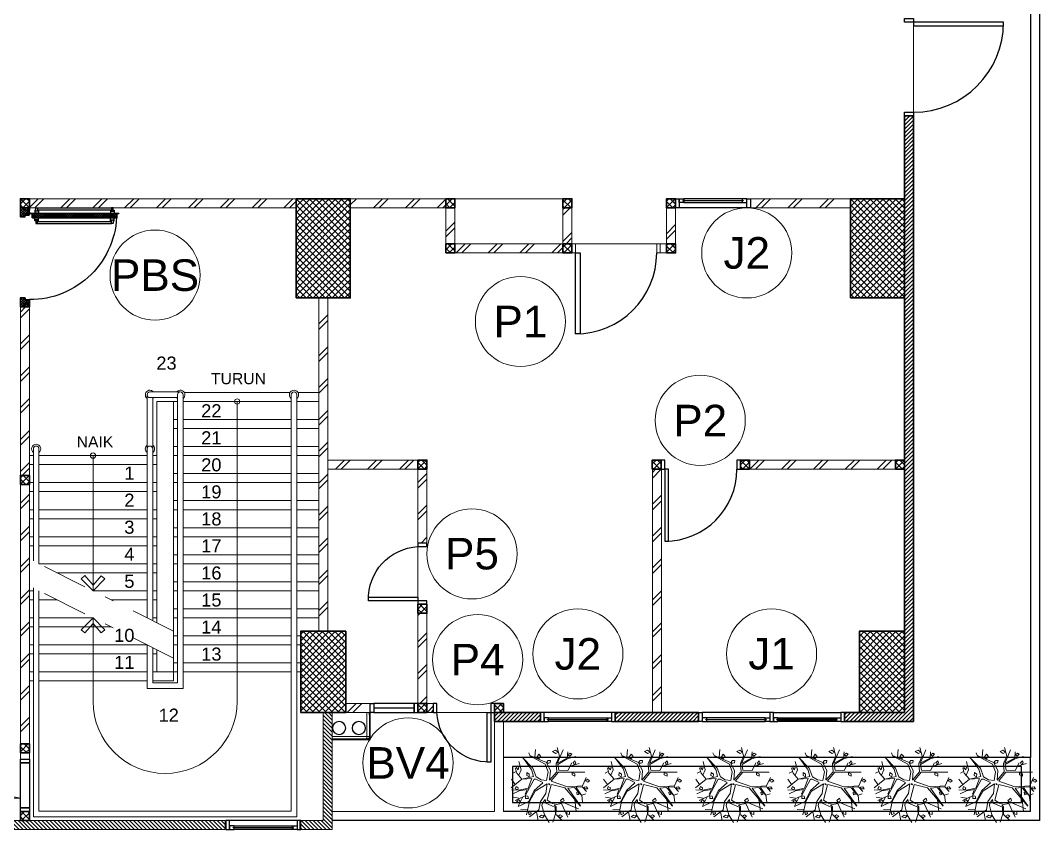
# Model space of a CAD drawing. Header units: millimetres. Extents: x -108 to 351, y -17 to 192.
# Drawn here: x 186.01 to 197.32, y -1.1 to 7.88 of the extents above; entities that cross this region are included whole.
import ezdxf
from ezdxf.enums import TextEntityAlignment as Align

# ---------------------------------------------------------------- set-up
doc = ezdxf.new("R2010")
doc.units = ezdxf.units.MM
doc.linetypes.add('DASHDOT', pattern=[1, 0.5, -0.25, 0, -0.25])
for name, color, linetype, lineweight in [('ars', 11, 'Continuous', 0), ('ars @ 1', 11, 'Continuous', 0), ('ARSIR', 31, 'Continuous', 5), ('KACA', 151, 'Continuous', 5), ('KOL', 1, 'Continuous', 30), ('KOLOM', 4, 'Continuous', 9), ('lan', 7, 'Continuous', 15), ('NOT', 7, 'Continuous', 20), ('POHON', 62, 'Continuous', 5), ('Stair', 7, 'Continuous', 15), ('tem', 5, 'Continuous', 20)]:
    doc.layers.add(name, color=color, linetype=linetype, lineweight=lineweight)
doc.layers.add('as', color=1, linetype='Continuous', plot=False)
for name, color, linetype in [('HID', 1, 'Continuous'), ('Kusen', 30, 'Continuous'), ('STL', 6, 'Continuous')]:
    doc.layers.add(name, color=color, linetype=linetype)
doc.styles.add('ATTR', font='romans.shx', dxfattribs={"width": 0.8, "height": 0.56})
doc.styles.add('RM25', font='arial.ttf')
doc.styles.add('S', font='simplex', dxfattribs={"width": 0.75})
doc.styles.get("Standard").update_dxf_attribs({"font": 'arial.ttf'})
pattern_1 = [(45, (0, 0), (-0.1767767, 0.1767767), []), (45, (0.0625, 0), (-0.1767767, 0.1767767), [])]
pattern_2 = [(225, (1.1, 1e-06), (-0.014142, 0.014142), []), (135, (1.1, 1e-06), (0.014142, 0.014142), [])]
pattern_3 = [(315, (-2e-13, 1e-06), (0.014142, 0.014142), []), (45, (-2e-13, 1e-06), (-0.014142, 0.014142), [])]
pattern_4 = [(45, (523.14594, -326.249947), (-0.0220970869, 0.0220970869), [])]
pattern_5 = [(225, (37.4672, 56.20464), (0.1767767, -0.1767767), []), (225, (37.4047, 56.20464), (0.1767767, -0.1767767), [])]
pattern_6 = [(225, (37.4672, 56.209), (0.1767767, -0.1767767), []), (225, (37.4047, 56.209), (0.1767767, -0.1767767), [])]

# ---------------------------------------------------------------- blocks, each defined once
blk = doc.blocks.new('bola-3')
at = {"layer": 'POHON'}
for p, q in [((-1.198, 1.908), (-0.648, 1.503)), ((-0.799, 1.609), (-0.703, 2.138)), ((-0.045, 2.245), (-0.318, 1.803)), ((0.177, 2.226), (0.328, 1.732)), ((0.387, 1.789), (0.731, 2.125)), ((0.686, 1.115), (1.057, 1.926)), ((-1.253, 1.009), (-1.872, 1.291)), ((-1.872, 1.274), (-1.625, 0.762)), ((-1.308, 1.468), (-1.721, 1.485)), ((-1.212, 1.009), (-1.377, 1.803)), ((-0.648, 1.503), (-0.566, 1.009)), ((-0.318, 1.803), (-0.469, 1.238)), ((-0.469, 1.238), (-0.442, 1.097)), ((-0.249, 1.097), (0.301, 1.344)), ((0.37, 1.327), (0.26, 1.203)), ((0.315, 1.344), (0.328, 1.767)), ((0.356, 1.785), (0.37, 1.327)), ((0.755, 1.044), (1.69, 1.432)), ((0.879, 0.198), (1.814, 1.274)), ((1.814, 1.256), (1.057, 0.216)), ((1.553, 1.591), (1.47, 0.886)), ((-1.831, 0.815), (-2.161, 0.745)), ((-1.473, 0.674), (-2.065, 0.939)), ((-0.937, -0.313), (-1.473, 0.674)), ((-0.923, 0.357), (-1.253, 1.009)), ((-0.868, 0.392), (-1.212, 1.009)), ((-0.566, 1.009), (-0.236, 0.533)), ((-0.442, 1.097), (-0.277, 0.886)), ((-0.277, 0.886), (-0.249, 1.097)), ((-0.153, 0.921), (0.177, 1.115)), ((0.081, 0.022), (-0.153, 0.921)), ((0.177, 1.115), (0.755, 1.044)), ((0.273, 1.203), (0.686, 1.115)), ((1.456, 0.18), (1.869, 0.639)), ((1.869, 0.639), (1.553, 0.18)), ((1.883, 0.639), (1.938, 1.044)), ((1.883, 0.639), (2.13, 0.551)), ((-1.652, -0.313), (-2.285, 0.198)), ((-1.845, 0.339), (-2.271, 0.322)), ((-2.051, 0.004), (-2.271, -0.313)), ((-2.202, 0.551), (-1.817, 0.374)), ((-1.281, 0.216), (-1.845, 0.339)), ((-1.817, 0.374), (-1.35, 0.286)), ((-1.363, 0.339), (-1.473, 0.568)), ((-1.35, 0.286), (-1.363, 0.339)), ((-1.061, -0.366), (-1.281, 0.216)), ((-0.414, -0.102), (-0.923, 0.357)), ((-0.167, -0.049), (-0.868, 0.392)), ((-0.236, 0.533), (-0.167, -0.031)), ((0.081, -0.207), (1.044, 0.128)), ((0.095, 0.004), (0.879, 0.198)), ((1.044, 0.128), (1.924, 0.075)), ((1.057, 0.216), (1.456, 0.18)), ((1.553, 0.163), (1.91, 0.128)), ((1.91, 0.128), (2.158, 0.41)), ((1.924, 0.075), (2.144, -0.419)), ((-1.652, -0.313), (-1.955, -0.666)), ((-1.845, -0.56), (-1.707, -0.86)), ((-0.978, -0.472), (-1.652, -0.313)), ((-1.639, -0.313), (-1.061, -0.366)), ((-1.088, -0.913), (-0.978, -0.472)), ((-0.813, -0.454), (-1.006, -0.966)), ((-0.827, -0.313), (-0.937, -0.313)), ((-0.414, -0.119), (-0.827, -0.313)), ((-0.524, -0.278), (-0.813, -0.454)), ((-0.194, -0.243), (-0.524, -0.278)), ((-0.194, -0.243), (-0.112, -0.754)), ((-0.015, -0.26), (0.411, -0.754)), ((-0.015, -0.278), (0.026, -0.807)), ((0.081, -0.225), (0.507, -0.736)), ((-1.996, -0.772), (-2.189, -0.666)), ((-1.955, -0.666), (-2.051, -0.983)), ((-1.707, -0.86), (-1.831, -1.354)), ((-1.625, -1.618), (-1.102, -0.913)), ((-1.006, -0.966), (-1.625, -1.6)), ((-0.112, -0.754), (-0.277, -1.213)), ((0.026, -0.807), (-0.208, -1.301)), ((0.411, -0.754), (0.37, -1.248)), ((0.521, -0.842), (0.466, -1.177)), ((0.466, -1.177), (1.03, -1.53)), ((0.507, -0.736), (2.075, -0.736)), ((0.521, -0.842), (1.057, -0.825)), ((1.057, -0.825), (1.291, -1.283)), ((1.195, -1.089), (1.731, -1.248)), ((-1.185, -1.724), (-1.253, -1.883)), ((-0.277, -1.213), (-1.185, -1.706)), ((-0.208, -1.301), (-1.185, -1.724)), ((-0.896, -1.618), (-0.854, -2.077)), ((0.37, -1.248), (0.562, -1.671)), ((0.562, -1.671), (0.425, -2.182)), ((0.438, -1.248), (0.782, -2.059)), ((0.452, -1.265), (1.03, -1.565)), ((1.03, -1.53), (1.539, -1.653)), ((1.03, -1.565), (1.057, -1.936))]:
    blk.add_line(p, q, dxfattribs=at)
for points in [[(-0.435, 1.966), (-0.641, 1.913), (-0.504, 1.807), (-0.311, 1.842)], [(0.49, 1.882), (0.641, 1.953), (0.738, 1.864), (0.614, 1.794)], [(-1.226, 1.803), (-1.267, 1.662), (-1.143, 1.573), (-1.102, 1.715)], [(1.155, 1.778), (1.001, 1.734), (1.001, 1.602), (1.155, 1.624)], [(-1.735, 1.009), (-1.886, 1.062), (-1.982, 0.956), (-1.845, 0.903)], [(-1.441, 0.676), (-1.441, 0.831), (-1.269, 0.831), (-1.303, 0.698)], [(0.691, 1.051), (0.622, 0.941), (0.794, 0.809), (0.846, 0.963)], [(1.671, 0.412), (1.585, 0.478), (1.62, 0.61), (1.706, 0.588)], [(-1.9, 0.322), (-2.051, 0.251), (-1.996, 0.11), (-1.872, 0.198)], [(-0.002, 0.022), (-0.07, 0.004), (-0.084, -0.049), (-0.029, -0.031)], [(2.034, 0.163), (2.075, 0.251), (2.254, 0.251), (2.171, 0.145)], [(-1.236, -0.454), (-1.374, -0.543), (-1.36, -0.719), (-1.222, -0.613)], [(1.319, -0.706), (1.319, -0.582), (1.484, -0.494), (1.484, -0.635)], [(2.099, -0.225), (2.237, -0.137), (2.347, -0.225), (2.223, -0.313)], [(-1.872, -0.878), (-1.982, -0.983), (-1.941, -1.107), (-1.831, -1.036)], [(1.43, -1.175), (1.379, -1.285), (1.482, -1.396), (1.534, -1.285)], [(-0.667, -1.528), (-0.753, -1.638), (-0.65, -1.792), (-0.53, -1.66)], [(-0.167, -1.261), (-0.167, -1.367), (-0.098, -1.42), (0.04, -1.42), (0.012, -1.279), (-0.07, -1.261)], [(1.069, -1.748), (1.173, -1.682), (1.293, -1.792), (1.19, -1.858)], [(0.485, -1.924), (0.347, -1.836), (0.158, -1.947), (0.33, -2.035)]]:
    blk.add_lwpolyline(points, close=True, dxfattribs=at)
at = {"layer": 'POHON', "style": 'ATTR', "width": 0.8, "flags": 9}
blk.add_attdef('ESTCODE', (-0.07, 0.004), '', height=0.00000926, dxfattribs=at)
blk = doc.blocks.new('k1')
at = {"layer": 'ars'}
h = blk.add_hatch(dxfattribs=at)
h.set_pattern_fill('_USER', color=256, scale=0.05, angle=45, double=1, pattern_type=0)
h.set_pattern_definition([(45, (0, -5), (-0.03535534, 0.03535534), []), (135, (0, -5), (-0.03535534, -0.03535534), [])])
h.paths.add_polyline_path([(-0.3, -0.55), (0.3, -0.55), (0.3, 0.55), (-0.3, 0.55)])
at = {"layer": 'KOL'}
blk.add_lwpolyline([(-0.3, -0.55), (0.3, -0.55), (0.3, 0.55), (-0.3, 0.55)], close=True, dxfattribs=at)
blk = doc.blocks.new('k3')
at = {"layer": 'ars'}
h = blk.add_hatch(dxfattribs=at)
h.set_pattern_fill('_USER', color=256, scale=0.05, angle=45, double=1, pattern_type=0)
h.set_pattern_definition([(45, (0, -5.05), (-0.03535534, 0.03535534), []), (135, (0, -5.05), (-0.03535534, -0.03535534), [])])
h.paths.add_polyline_path([(-0.25, -0.45), (0.25, -0.45), (0.25, 0.45), (-0.25, 0.45)])
at = {"layer": 'KOL'}
blk.add_lwpolyline([(-0.25, -0.45), (0.25, -0.45), (0.25, 0.45), (-0.25, 0.45)], close=True, dxfattribs=at)
blk = doc.blocks.new('K 10.10')
at = {"layer": 'ars'}
h = blk.add_hatch(dxfattribs=at)
h.set_pattern_fill('_USER', color=256, scale=0.05, angle=45, double=1, pattern_type=0)
h.set_pattern_definition([(45, (0, 0), (-0.035355339, 0.035355339), []), (135, (0, 0), (-0.035355339, -0.035355339), [])])
h.paths.add_polyline_path([(1560.538, 1380.407), (1560.638, 1380.407), (1560.638, 1380.507), (1560.538, 1380.507)])
at = {"layer": 'KOL'}
blk.add_lwpolyline([(1560.538, 1380.407), (1560.638, 1380.407), (1560.638, 1380.507), (1560.538, 1380.507)], close=True, dxfattribs=at)
blk = doc.blocks.new('D-P90')
at = {"layer": 'ars'}
h = blk.add_hatch(dxfattribs=at)
h.set_pattern_fill('ANSI37', color=256, scale=0.005, angle=-90, style=0)
h.set_pattern_definition([(45, (-1350.94906, -1248.591899), (0.01122532015, -0.01122532015), []), (315, (-1350.94906, -1248.591899), (-0.01122532015, -0.01122532015), [])])
h.paths.add_polyline_path([(0.009, -0.183, -0.414214), (0.01, -0.184), (0.01, -1.116, -0.414214), (0.009, -1.117), (-0.034, -1.117, 0.414214), (-0.037, -1.12), (-0.037, -1.142, -1), (-0.038, -1.142), (-0.038, -0.158, -1), (-0.037, -0.158), (-0.037, -0.181, 0.414214), (-0.034, -0.183)])
at = {"layer": 'as'}
for p, q in [((-0.04, -0.158), (-0.046, -0.158)), ((-0.042, -0.161), (-0.042, -0.155))]:
    blk.add_line(p, q, dxfattribs=at)
at = {"layer": 'HID'}
for p, q in [((-0.044, -0.125), (-0.092, -0.077)), ((-0.042, -0.123), (-0.091, -0.075)), ((-0.066, -0.147), (-0.023, -0.104)), ((-0.063, -0.147), (-0.023, -0.107)), ((0.966, -0.147), (0.923, -0.104)), ((0.963, -0.147), (0.923, -0.107)), ((0.942, -0.123), (0.991, -0.075)), ((0.944, -0.125), (0.992, -0.077))]:
    blk.add_line(p, q, dxfattribs=at)
for points in [[(-0.044, -0.125), (-0.044, -0.125), (-0.042, -0.123), (-0.042, -0.123)], [(0.944, -0.125), (0.944, -0.125), (0.942, -0.123), (0.942, -0.123)]]:
    blk.add_lwpolyline(points, dxfattribs=at)
at = {"layer": 'KOL'}
blk.add_line((0.97, -0.13), (0.97, -0.15), dxfattribs=at)
at = {"layer": 'Kusen', "ltscale": 2}
for p, q in [((-0.099, -0.221), (-0.099, -1.06)), ((-0.074, -0.211), (-0.04, -0.211)), ((-0.074, -0.221), (-0.074, -0.211)), ((-0.061, -0.251), (-0.061, -0.211)), ((-0.04, -0.251), (-0.04, -0.211)), ((0.046, -0.211), (0.012, -0.211)), ((0.012, -0.251), (0.012, -0.211)), ((0.033, -0.251), (0.033, -0.211)), ((0.046, -0.221), (0.046, -0.211)), ((0.073, -0.221), (0.073, -1.06)), ((-0.079, -0.241), (-0.079, -1.06)), ((-0.074, -0.251), (-0.074, -0.241)), ((-0.074, -0.251), (-0.04, -0.251)), ((0.046, -0.251), (0.012, -0.251)), ((0.046, -0.251), (0.046, -0.241)), ((0.053, -0.241), (0.053, -1.06)), ((-0.074, -1.05), (-0.04, -1.05)), ((-0.074, -1.05), (-0.074, -1.06)), ((-0.074, -1.08), (-0.074, -1.09)), ((-0.074, -1.09), (-0.04, -1.09)), ((-0.061, -1.05), (-0.061, -1.09)), ((-0.04, -1.05), (-0.04, -1.09)), ((0.046, -1.05), (0.012, -1.05)), ((0.012, -1.05), (0.012, -1.09)), ((0.046, -1.09), (0.012, -1.09)), ((0.033, -1.05), (0.033, -1.09)), ((0.046, -1.05), (0.046, -1.06)), ((0.046, -1.08), (0.046, -1.09))]:
    blk.add_line(p, q, dxfattribs=at)
at = {"layer": 'Kusen'}
for p, q in [((-0.042, -0.155), (-0.038, -0.156)), ((-0.042, -0.157), (-0.038, -0.158))]:
    blk.add_line(p, q, dxfattribs=at)
at = {"layer": 'Kusen', "ltscale": 2}
for points in [[(-0.099, -0.241), (-0.061, -0.241), (-0.061, -0.221), (-0.099, -0.221), (-0.099, -0.241)], [(0.073, -0.241), (0.033, -0.241), (0.033, -0.221), (0.073, -0.221), (0.073, -0.241)], [(-0.101, -1.06), (-0.061, -1.06), (-0.061, -1.08), (-0.101, -1.08), (-0.101, -1.06)], [(0.073, -1.06), (0.033, -1.06), (0.033, -1.08), (0.073, -1.08), (0.073, -1.06)]]:
    blk.add_lwpolyline(points, dxfattribs=at)
at = {"layer": 'Kusen'}
blk.add_circle((-0.042, -0.158), 0.001, dxfattribs=at)
for radius, start, end in [(0.0025, 75.7804, 11.3851), (0.961, 270, 0.4597)]:
    blk.add_arc((-0.042, -0.158), radius, start, end, dxfattribs=at)
at = {"layer": 'STL'}
for p, q in [((-0.038, -0.158), (-0.038, -1.142)), ((-0.037, -0.181), (-0.037, -0.158)), ((-0.034, -0.183), (0.009, -0.183)), ((0.01, -0.184), (0.01, -1.116)), ((-0.037, -1.12), (-0.037, -1.142)), ((-0.034, -1.117), (0.009, -1.117))]:
    blk.add_line(p, q, dxfattribs=at)
for points in [[(0, -0.1), (0, -0.103), (-0.019, -0.103, 0.414214), (-0.02, -0.105), (-0.02, -0.148, -0.414214), (-0.022, -0.15), (-0.068, -0.15, -0.414214), (-0.07, -0.148), (-0.07, -0.13), (-0.067, -0.13), (-0.067, -0.146, 0.414214), (-0.065, -0.147), (-0.024, -0.147, 0.414214), (-0.023, -0.146), (-0.023, -0.102, -0.414214), (-0.021, -0.1)], [(0.9, -0.1), (0.9, -0.103), (0.919, -0.103, -0.414214), (0.92, -0.105), (0.92, -0.148, 0.414214), (0.922, -0.15), (0.968, -0.15, 0.414214), (0.97, -0.148), (0.97, -0.13), (0.967, -0.13), (0.967, -0.146, -0.414214), (0.966, -0.147), (0.925, -0.147, -0.414214), (0.923, -0.146), (0.923, -0.102, 0.414214), (0.921, -0.1)]]:
    blk.add_lwpolyline(points, format="xyb", close=True, dxfattribs=at)
blk.add_lwpolyline([(0.009, -0.182), (-0.034, -0.182, -0.414214), (-0.035, -0.181), (-0.035, -0.158, 1), (-0.04, -0.158), (-0.04, -1.142, 1), (-0.035, -1.142), (-0.035, -1.12, -0.414214), (-0.034, -1.119), (0.009, -1.119, 0.414214), (0.012, -1.116), (0.012, -0.184)], format="xyb", dxfattribs=at)
for centre, radius, start, end in [((-0.038, -0.158), 0.00075, 0, 180), ((-0.034, -0.181), 0.0025, 180, 270), ((0.009, -0.184), 0.0025, 360, 90), ((0.009, -0.184), 0.001, 360, 90), ((-0.034, -1.12), 0.0025, 90, 180), ((0.009, -1.116), 0.001, 270, 0), ((-0.038, -1.142), 0.00075, 180, 0)]:
    blk.add_arc(centre, radius, start, end, dxfattribs=at)
blk = doc.blocks.new('PINTU DARURAT')
at = {"layer": 'ARSIR'}
h = blk.add_hatch(dxfattribs=at)
h.set_pattern_fill('_USER', color=256, scale=0.02, angle=315, style=0, double=1, pattern_type=0)
h.set_pattern_definition(pattern_3)
edge = h.paths.add_edge_path()
edge.add_line((0, 0), (0.1, 0))
edge.add_line((0.1, 0), (0.1, 0.05))
edge.add_line((0.1, 0.05), (0.077, 0.05))
edge.add_line((0.077, 0.05), (0.077, 0.096))
edge.add_arc((0.076, 0.096), 0.0015, 360, 450)
edge.add_line((0.075, 0.097), (0.035, 0.097))
edge.add_arc((0.035, 0.096), 0.0015, 90, 180)
edge.add_line((0.033, 0.096), (0.033, 0.08))
edge.add_line((0.033, 0.08), (0.03, 0.08))
edge.add_line((0.03, 0.08), (0.03, 0.1))
edge.add_line((0.03, 0.1), (0, 0.1))
edge.add_line((0, 0.1), (0, 0))
h = blk.add_hatch(dxfattribs=at)
h.set_pattern_fill('_USER', color=256, scale=0.02, angle=315, style=0, double=1, pattern_type=0)
h.set_pattern_definition(pattern_3)
edge = h.paths.add_edge_path()
edge.add_line((0, 0), (0.1, 0))
edge.add_line((0.1, 0), (0.1, 0.05))
edge.add_line((0.1, 0.05), (0.077, 0.05))
edge.add_line((0.077, 0.05), (0.077, 0.096))
edge.add_arc((0.076, 0.096), 0.0015, 360, 450)
edge.add_line((0.075, 0.097), (0.035, 0.097))
edge.add_arc((0.035, 0.096), 0.0015, 90, 180)
edge.add_line((0.033, 0.096), (0.033, 0.08))
edge.add_line((0.033, 0.08), (0.03, 0.08))
edge.add_line((0.03, 0.08), (0.03, 0.1))
edge.add_line((0.03, 0.1), (0, 0.1))
edge.add_line((0, 0.1), (0, 0))
h = blk.add_hatch(dxfattribs=at)
h.set_pattern_fill('_USER', color=256, scale=0.02, angle=315, style=0, double=1, pattern_type=0)
h.set_pattern_definition(pattern_2)
edge = h.paths.add_edge_path()
edge.add_line((1.1, 0), (1, 0))
edge.add_line((1, 0), (1, 0.05))
edge.add_line((1, 0.05), (1.023, 0.05))
edge.add_line((1.023, 0.05), (1.023, 0.096))
edge.add_arc((1.024, 0.096), 0.0015, -630, -540, ccw=False)
edge.add_line((1.024, 0.097), (1.065, 0.097))
edge.add_arc((1.065, 0.096), 0.0015, -360, -270, ccw=False)
edge.add_line((1.067, 0.096), (1.067, 0.08))
edge.add_line((1.067, 0.08), (1.07, 0.08))
edge.add_line((1.07, 0.08), (1.07, 0.1))
edge.add_line((1.07, 0.1), (1.1, 0.1))
edge.add_line((1.1, 0.1), (1.1, 0))
h = blk.add_hatch(dxfattribs=at)
h.set_pattern_fill('_USER', color=256, scale=0.02, angle=315, style=0, double=1, pattern_type=0)
h.set_pattern_definition(pattern_2)
edge = h.paths.add_edge_path()
edge.add_line((1.1, 0), (1, 0))
edge.add_line((1, 0), (1, 0.05))
edge.add_line((1, 0.05), (1.023, 0.05))
edge.add_line((1.023, 0.05), (1.023, 0.096))
edge.add_arc((1.024, 0.096), 0.0015, -630, -540, ccw=False)
edge.add_line((1.024, 0.097), (1.065, 0.097))
edge.add_arc((1.065, 0.096), 0.0015, -360, -270, ccw=False)
edge.add_line((1.067, 0.096), (1.067, 0.08))
edge.add_line((1.067, 0.08), (1.07, 0.08))
edge.add_line((1.07, 0.08), (1.07, 0.1))
edge.add_line((1.07, 0.1), (1.1, 0.1))
edge.add_line((1.1, 0.1), (1.1, 0))
at = {"layer": 'KOL'}
blk.add_line((1.1, 0.1), (1.1, 0), dxfattribs=at)
blk.add_line((1.1, 0.1), (1.1, 0), dxfattribs=at)
blk.add_line((1.1, 0.1), (1.1, 0), dxfattribs=at)
blk.add_line((1.1, 0.1), (1.1, 0), dxfattribs=at)
for points in [[(0, 0), (0.1, 0), (0.1, 0.05), (0.077, 0.05), (0.077, 0.096, 0.414214), (0.075, 0.097), (0.035, 0.097, 0.414214), (0.033, 0.096), (0.033, 0.08), (0.03, 0.08), (0.03, 0.1), (0, 0.1)], [(0, 0), (0.1, 0), (0.1, 0.05), (0.077, 0.05), (0.077, 0.096, 0.414214), (0.075, 0.097), (0.035, 0.097, 0.414214), (0.033, 0.096), (0.033, 0.08), (0.03, 0.08), (0.03, 0.1), (0, 0.1)], [(1.1, 0), (1, 0), (1, 0.05), (1.023, 0.05), (1.023, 0.096, -0.414214), (1.024, 0.097), (1.065, 0.097, -0.414214), (1.067, 0.096), (1.067, 0.08), (1.07, 0.08), (1.07, 0.1), (1.1, 0.1)], [(1.1, 0), (1, 0), (1, 0.05), (1.023, 0.05), (1.023, 0.096, -0.414214), (1.024, 0.097), (1.065, 0.097, -0.414214), (1.067, 0.096), (1.067, 0.08), (1.07, 0.08), (1.07, 0.1), (1.1, 0.1)]]:
    blk.add_lwpolyline(points, format="xyb", close=True, dxfattribs=at)
at = {"layer": 'Kusen', "xscale": -1, "rotation": 180}
blk.add_blockref('D-P90', (0.1, -0.05), dxfattribs=at)
blk = doc.blocks.new('T. J2')
at = {"layer": 'KACA', "color": 141}
blk.add_lwpolyline([(-0.379, 0.077), (0.291, 0.077), (0.291, 0.082), (-0.379, 0.082)], close=True, dxfattribs=at)
at = {"layer": 'Kusen'}
for p, q in [((-0.419, 0), (0.331, 0)), ((-0.369, 0.1), (0.281, 0.1)), ((0.281, 0.06), (-0.369, 0.06))]:
    blk.add_line(p, q, dxfattribs=at)
for points in [[(-0.459, 0), (-0.419, 0), (-0.419, 0.1), (-0.459, 0.1)], [(0.331, 0), (0.371, 0), (0.371, 0.1), (0.331, 0.1)]]:
    blk.add_lwpolyline(points, close=True, dxfattribs=at)
for points in [[(-0.369, 0.077), (-0.369, 0.06), (-0.419, 0.06), (-0.419, 0.1), (-0.369, 0.1), (-0.369, 0.082), (-0.379, 0.082), (-0.379, 0.077), (-0.369, 0.077)], [(0.281, 0.077), (0.281, 0.06), (0.331, 0.06), (0.331, 0.1), (0.281, 0.1), (0.281, 0.082), (0.291, 0.082), (0.291, 0.077), (0.281, 0.077)]]:
    blk.add_lwpolyline(points, dxfattribs=at)
blk = doc.blocks.new('P.SHAFT')
for points in [[(-0.05, 0.54), (-0.05, 0.58), (0.05, 0.58), (0.05, 0.54)], [(-0.05, 0.04), (-0.05, 0.54), (0.05, 0.54), (0.05, 0.04)], [(-0.05, 0), (-0.05, 0.04), (0.05, 0.04), (0.05, 0)]]:
    blk.add_lwpolyline(points, close=True)
blk = doc.blocks.new('T. J1')
at = {"layer": 'Kusen'}
for p, q in [((-0.019, 0), (-0.769, 0)), ((-0.719, 0.1), (-0.069, 0.1)), ((-0.069, 0.06), (-0.719, 0.06)), ((0.021, 0), (0.771, 0)), ((0.721, 0.1), (0.071, 0.1)), ((0.071, 0.06), (0.721, 0.06))]:
    blk.add_line(p, q, dxfattribs=at)
for points in [[(-0.809, 0), (-0.769, 0), (-0.769, 0.1), (-0.809, 0.1)], [(-0.019, 0), (0.021, 0), (0.021, 0.1), (-0.019, 0.1)], [(0.811, 0), (0.771, 0), (0.771, 0.1), (0.811, 0.1)]]:
    blk.add_lwpolyline(points, close=True, dxfattribs=at)
for points in [[(-0.719, 0.077), (-0.719, 0.06), (-0.769, 0.06), (-0.769, 0.1), (-0.719, 0.1), (-0.719, 0.082), (-0.729, 0.082), (-0.729, 0.077), (-0.719, 0.077)], [(-0.069, 0.077), (-0.069, 0.06), (-0.019, 0.06), (-0.019, 0.1), (-0.069, 0.1), (-0.069, 0.082), (-0.059, 0.082), (-0.059, 0.077), (-0.069, 0.077)], [(0.071, 0.077), (0.071, 0.06), (0.021, 0.06), (0.021, 0.1), (0.071, 0.1), (0.071, 0.082), (0.061, 0.082), (0.061, 0.077), (0.071, 0.077)], [(0.721, 0.077), (0.721, 0.06), (0.771, 0.06), (0.771, 0.1), (0.721, 0.1), (0.721, 0.082), (0.731, 0.082), (0.731, 0.077), (0.721, 0.077)]]:
    blk.add_lwpolyline(points, dxfattribs=at)
at = {"layer": 'Kusen', "color": 141}
for points in [[(-0.729, 0.077), (-0.059, 0.077), (-0.059, 0.082), (-0.729, 0.082)], [(0.731, 0.077), (0.061, 0.077), (0.061, 0.082), (0.731, 0.082)]]:
    blk.add_lwpolyline(points, close=True, dxfattribs=at)
blk = doc.blocks.new('P.80')
at = {"layer": 'Kusen'}
for points in [[(-69.809, -74.837), (-69.769, -74.837), (-69.769, -74.037), (-69.809, -74.037)], [(-70.609, -74.937), (-70.569, -74.937), (-70.569, -74.837), (-70.609, -74.837)], [(-69.769, -74.937), (-69.729, -74.937), (-69.729, -74.837), (-69.769, -74.837)]]:
    blk.add_lwpolyline(points, close=True, dxfattribs=at)
blk.add_arc((-69.769, -74.837), 0.8, 90, 180, dxfattribs=at)
blk = doc.blocks.new('P-90')
at = {"layer": 'Kusen'}
blk.add_lwpolyline([(374.691, -21.598), (374.741, -21.598), (374.741, -22.498), (374.691, -22.498)], close=True, dxfattribs=at)
at = {"layer": 'Kusen', "lineweight": 9}
for points in [[(373.801, -22.498), (373.841, -22.498), (373.841, -22.598), (373.801, -22.598)], [(374.741, -22.498), (374.781, -22.498), (374.781, -22.598), (374.741, -22.598)]]:
    blk.add_lwpolyline(points, close=True, dxfattribs=at)
at = {"layer": 'Kusen'}
blk.add_arc((374.741, -22.498), 0.9, 90, 180, dxfattribs=at)
blk = doc.blocks.new('P.60')
at = {"layer": 'Kusen'}
for points in [[(1472.835, 997.535), (1472.875, 997.535), (1472.875, 997.435), (1472.835, 997.435)], [(1473.475, 997.535), (1473.515, 997.535), (1473.515, 997.435), (1473.475, 997.435)], [(1472.875, 996.885), (1472.915, 996.885), (1472.915, 997.435), (1472.875, 997.435)]]:
    blk.add_lwpolyline(points, close=True, dxfattribs=at)
blk.add_arc((1472.895, 997.466), 0.581, 268.0266, 356.9943, dxfattribs=at)
blk = doc.blocks.new('BV')
at = {"layer": 'Kusen'}
for points in [[(-0.225, 0.1), (-0.265, 0.1), (-0.265, 0), (-0.225, 0)], [(-0.225, 0.1), (-0.265, 0.1), (-0.265, 0), (-0.225, 0)], [(0.225, 0.1), (-0.225, 0.1), (-0.225, 0), (0.225, 0)], [(0.225, 0.1), (0.265, 0.1), (0.265, 0), (0.225, 0)]]:
    blk.add_lwpolyline(points, close=True, dxfattribs=at)
at = {"layer": 'Kusen', "color": 141}
blk.add_lwpolyline([(0.225, 0.05), (-0.225, 0.05)], dxfattribs=at)
blk = doc.blocks.new('LANTAI-1')
at = {"layer": 'ars'}
h = blk.add_hatch(dxfattribs=at)
h.set_pattern_fill('ANSI31', color=256, scale=0.25, angle=180, style=0)
h.set_pattern_definition([(45, (37.817207, 6.524637), (-0.02209709, 0.02209709), [])])
h.paths.add_polyline_path([(37.052, 0.725), (37.717, 0.725), (37.817, 0.725), (37.817, 7.445), (37.717, 7.445), (37.717, 0.825), (37.052, 0.825)])
h = blk.add_hatch(dxfattribs=at)
h.set_pattern_fill('TEMBOK', color=256, scale=0.25)
h.set_pattern_definition(pattern_6)
h.paths.add_polyline_path([(32.627, 6.525), (31.567, 6.525), (31.567, 6.425), (32.627, 6.425)])
h = blk.add_hatch(dxfattribs=at)
h.set_pattern_fill('TEMBOK', color=256, scale=0.25)
h.set_pattern_definition(pattern_6)
h.paths.add_polyline_path([(37.117, 6.525), (36.007, 6.525), (36.007, 6.425), (37.117, 6.425)])
h = blk.add_hatch(dxfattribs=at)
h.set_pattern_fill('TEMBOK', color=256, scale=0.25)
h.set_pattern_definition(pattern_6)
h.paths.add_polyline_path([(32.727, 6.425), (32.727, 6.025), (32.627, 6.025), (32.627, 6.425)])
h = blk.add_hatch(dxfattribs=at)
h.set_pattern_fill('TEMBOK', color=256, scale=0.25)
h.set_pattern_definition(pattern_6)
h.paths.add_polyline_path([(34.027, 6.425), (34.027, 6.025), (33.927, 6.025), (33.927, 6.425)])
h = blk.add_hatch(dxfattribs=at)
h.set_pattern_fill('TEMBOK', color=256, scale=0.25)
h.set_pattern_definition([(225, (37.47105, 56.209), (0.1767767, -0.1767767), []), (225, (37.40855, 56.209), (0.1767767, -0.1767767), [])])
h.paths.add_polyline_path([(35.177, 6.425), (35.177, 6.025), (35.077, 6.025), (35.077, 6.425)])
h = blk.add_hatch(dxfattribs=at)
h.set_pattern_fill('TEMBOK', color=256, scale=0.25)
h.set_pattern_definition([(225, (37.47105, 56.209), (0.1767767, -0.1767767), []), (225, (37.40855, 56.209), (0.1767767, -0.1767767), [])])
h.paths.add_polyline_path([(33.927, 6.025), (32.727, 6.025), (32.727, 5.925), (33.927, 5.925)])
h = blk.add_hatch(dxfattribs=at)
h.set_pattern_fill('TEMBOK', color=256, scale=0.25)
h.set_pattern_definition(pattern_5)
h.paths.add_polyline_path([(32.317, 3.625), (31.317, 3.625), (31.317, 3.525), (32.317, 3.525)])
h = blk.add_hatch(dxfattribs=at)
h.set_pattern_fill('TEMBOK', color=256, scale=0.25)
h.set_pattern_definition(pattern_5)
h.paths.add_polyline_path([(37.617, 3.625), (35.999, 3.625), (35.999, 3.525), (37.617, 3.525)])
h = blk.add_hatch(dxfattribs=at)
h.set_pattern_fill('TEMBOK', color=256, scale=0.25)
h.set_pattern_definition([(225, (37.46737, 56.20464), (0.1767767, -0.1767767), []), (225, (37.40487, 56.20464), (0.1767767, -0.1767767), [])])
h.paths.add_polyline_path([(32.417, 3.525), (32.417, 2.705), (32.317, 2.705), (32.317, 3.525)])
h = blk.add_hatch(dxfattribs=at)
h.set_pattern_fill('TEMBOK', color=256, scale=0.25)
h.set_pattern_definition([(225, (34.96856, 55.10463), (0.1767767, -0.1767767), []), (225, (34.90606, 55.10463), (0.1767767, -0.1767767), [])])
h.paths.add_polyline_path([(34.919, 3.525), (35.019, 3.525), (35.019, 0.825), (34.919, 0.825)])
h = blk.add_hatch(dxfattribs=at)
h.set_pattern_fill('TEMBOK', color=256, scale=0.25)
h.set_pattern_definition([(225, (37.46737, 56.20464), (0.1767767, -0.1767767), []), (225, (37.40487, 56.20464), (0.1767767, -0.1767767), [])])
h.paths.add_polyline_path([(32.417, 1.925), (32.417, 0.925), (32.317, 0.925), (32.317, 1.925)])
h = blk.add_hatch(dxfattribs=at)
h.set_pattern_fill('TEMBOK', color=256, scale=0.25)
h.set_pattern_definition(pattern_5)
h.paths.add_polyline_path([(31.787, 0.925), (31.517, 0.925), (31.517, 0.825), (31.787, 0.825)])
h = blk.add_hatch(dxfattribs=at)
h.set_pattern_fill('ANSI32', color=256, scale=0.25, angle=180, style=0, double=1)
h.set_pattern_definition([(45, (32.49048, 1.125), (-0.06629, 0.06629), []), (45, (32.53467, 1.125), (-0.06629, 0.06629), [])])
h.paths.add_polyline_path([(32.487, 0.925), (32.417, 0.925), (32.417, 0.825), (32.487, 0.825)])
h = blk.add_hatch(dxfattribs=at)
h.set_pattern_fill('ANSI31', color=256, scale=0.25, style=0)
h.set_pattern_definition([(135, (-24.08283, 57.124637), (0.022097087, 0.022097087), [])])
h.paths.add_polyline_path([(30.177, -0.475), (30.177, -0.375), (25.067, -0.375), (25.067, 0.825), (24.967, 0.825), (24.967, -0.475)])
h = blk.add_hatch(dxfattribs=at)
h.set_pattern_fill('ANSI31', color=256, scale=0.25, style=0)
h.set_pattern_definition([(135, (-30.132827, 57.124637), (0.022097087, 0.022097087), [])])
edge = h.paths.add_edge_path()
edge.add_line((31.367, 0.825), (31.367, -0.475))
edge.add_line((31.367, -0.475), (31.007, -0.475))
edge.add_line((31.007, -0.475), (31.007, -0.375))
edge.add_line((31.007, -0.375), (31.267, -0.375))
edge.add_line((31.267, -0.375), (31.267, 0.825))
edge.add_line((31.267, 0.825), (31.367, 0.825))
h = blk.add_hatch(dxfattribs=at)
h.set_pattern_fill('ANSI31', color=256, scale=0.25, angle=180, style=0)
h.set_pattern_definition(pattern_4)
h.paths.add_polyline_path([(33.677, 0.825), (33.167, 0.825), (33.167, 0.725), (33.677, 0.725)])
h = blk.add_hatch(dxfattribs=at)
h.set_pattern_fill('ANSI31', color=256, scale=0.25, angle=180, style=0)
h.set_pattern_definition(pattern_4)
h.paths.add_polyline_path([(35.432, 0.825), (34.507, 0.825), (34.507, 0.725), (35.432, 0.725)])
at = {"layer": 'ars @ 1'}
h = blk.add_hatch(dxfattribs=at)
h.set_pattern_fill('TEMBOK', color=256, scale=0.25)
h.set_pattern_definition(pattern_1)
h.paths.add_polyline_path([(30.967, 6.525), (30.967, 6.425), (28.005, 6.425), (28.005, 6.525)])
h = blk.add_hatch(dxfattribs=at)
h.set_pattern_fill('TEMBOK', color=256, scale=0.25)
h.set_pattern_definition(pattern_1)
h.paths.add_polyline_path([(27.905, 5.325), (28.005, 5.325), (28.005, 0.475), (27.905, 0.475)])
h = blk.add_hatch(dxfattribs=at)
h.set_pattern_fill('TEMBOK', color=256, scale=0.25)
h.set_pattern_definition([(225, (-1551.8519, 450.70483), (0.176776695, -0.176776695), []), (225, (-1551.9144, 450.70483), (0.176776695, -0.176776695), [])])
h.paths.add_polyline_path([(31.317, 5.425), (31.217, 5.425), (31.217, 1.725), (31.317, 1.725)])
for p, q in [((39.217, 17.375), (39.217, -0.375)), ((39.117, 17.075), (39.117, 0.325)), ((39.117, 0.325), (33.267, 0.325)), ((39.117, -0.275), (39.117, 0.325)), ((39.117, -0.275), (33.267, -0.275)), ((39.217, -0.375), (31.367, -0.375))]:
    blk.add_line(p, q)
blk.add_lwpolyline([(33.367, -0.175), (39.017, -0.175), (39.017, 0.225), (33.367, 0.225)], close=True)
at = {"layer": 'ars'}
for p, q in [((29.311, 1.875), (29.311, 4.35)), ((29.343, 4.381), (29.68, 4.381)), ((29.343, 4.318), (29.648, 4.318)), ((29.374, 1.843), (29.374, 4.318)), ((29.648, 1.153), (29.648, 4.35)), ((29.711, 1.091), (29.711, 4.35)), ((29.724, 4.375), (30.897, 4.375)), ((30.911, -0.269), (30.911, 4.35)), ((30.973, -0.332), (30.973, 4.35)), ((30.987, 4.375), (31.217, 4.375)), ((29.605, 4.075), (29.648, 4.075)), ((29.711, 4.075), (30.911, 4.075)), ((30.973, 4.075), (31.217, 4.075)), ((28.049, 2.506), (28.049, 3.75)), ((28.111, 2.475), (28.111, 3.75)), ((29.605, 3.775), (29.648, 3.775)), ((29.711, 3.775), (30.911, 3.775)), ((30.973, 3.775), (31.217, 3.775)), ((28.005, 3.575), (28.049, 3.575)), ((28.111, 3.575), (29.311, 3.575)), ((29.374, 3.575), (29.418, 3.575)), ((29.605, 3.475), (29.648, 3.475)), ((29.711, 3.475), (30.911, 3.475)), ((30.973, 3.475), (31.217, 3.475)), ((28.005, 3.275), (28.049, 3.275)), ((28.111, 3.275), (29.311, 3.275)), ((29.374, 3.275), (29.418, 3.275)), ((29.605, 3.175), (29.648, 3.175)), ((29.711, 3.175), (30.911, 3.175)), ((30.973, 3.175), (31.217, 3.175)), ((28.005, 2.975), (28.049, 2.975)), ((28.111, 2.975), (29.311, 2.975)), ((29.374, 2.975), (29.418, 2.975)), ((29.605, 2.875), (29.648, 2.875)), ((29.711, 2.875), (30.911, 2.875)), ((30.973, 2.875), (31.217, 2.875)), ((28.005, 2.675), (28.049, 2.675)), ((28.111, 2.675), (29.311, 2.675)), ((29.374, 2.675), (29.418, 2.675)), ((29.605, 2.575), (29.648, 2.575)), ((29.711, 2.575), (30.911, 2.575)), ((30.973, 2.575), (31.217, 2.575)), ((28.311, 2.375), (29.311, 2.375)), ((29.374, 2.375), (29.418, 2.375)), ((29.605, 2.275), (29.648, 2.275)), ((29.711, 2.275), (30.911, 2.275)), ((30.973, 2.275), (31.217, 2.275)), ((28.049, -0.332), (28.049, 2.206)), ((28.111, -0.269), (28.111, 2.175)), ((28.005, 2.075), (28.049, 2.075)), ((28.111, 2.075), (28.311, 2.075)), ((28.911, 2.075), (29.311, 2.075)), ((29.374, 2.075), (29.418, 2.075)), ((29.605, 1.975), (29.648, 1.975)), ((29.711, 1.975), (30.911, 1.975)), ((30.973, 1.975), (31.217, 1.975)), ((28.005, 1.775), (28.049, 1.775)), ((28.111, 1.775), (28.911, 1.775)), ((29.605, 1.675), (29.648, 1.675)), ((29.711, 1.675), (30.911, 1.675)), ((30.973, 1.675), (31.017, 1.675)), ((28.005, 1.475), (28.049, 1.475)), ((28.111, 1.475), (29.311, 1.475)), ((29.311, 1.091), (29.311, 1.575)), ((29.374, 1.153), (29.374, 1.543)), ((29.374, 1.475), (29.418, 1.475)), ((29.605, 1.375), (29.648, 1.375)), ((29.711, 1.375), (30.911, 1.375)), ((30.973, 1.375), (31.017, 1.375)), ((29.605, 1.275), (29.605, 1.175)), ((28.005, 1.175), (28.049, 1.175)), ((28.111, 1.175), (29.311, 1.175)), ((29.374, 1.175), (29.605, 1.175)), ((29.374, 1.153), (29.648, 1.153)), ((29.311, 1.091), (29.711, 1.091)), ((31.752, 0.825), (31.752, 0.534)), ((31.778, 0.533), (31.778, 0.825)), ((31.787, 0.522), (31.787, 0.825)), ((31.778, 0.558), (31.367, 0.558)), ((31.367, 0.533), (31.778, 0.533)), ((31.367, 0.522), (31.787, 0.522)), ((28.049, -0.332), (30.973, -0.332)), ((28.111, -0.269), (30.911, -0.269))]:
    blk.add_line(p, q, dxfattribs=at)
for points in [[(31.752, 0.825), (31.778, 0.825), (31.778, 0.799), (31.775, 0.799), (31.775, 0.823), (31.752, 0.823), (31.752, 0.825)], [(31.752, 0.533), (31.778, 0.533), (31.778, 0.558), (31.775, 0.558), (31.775, 0.534), (31.752, 0.534), (31.752, 0.533)]]:
    blk.add_lwpolyline(points, dxfattribs=at)
for centre, radius in [((31.442, 0.652), 0.075), ((31.442, 0.652), 0.071), ((31.662, 0.652), 0.075), ((31.662, 0.652), 0.071)]:
    blk.add_circle(centre, radius, dxfattribs=at)
for centre, radius, start, end in [((29.343, 4.35), 0.0512, 37.5719, 232.4281), ((29.343, 4.35), 0.0312, 90, 270), ((29.343, 4.35), 0.0512, 307.5719, 322.4281), ((29.68, 4.35), 0.0512, 307.5719, 142.4281), ((29.68, 4.35), 0.0512, 217.5719, 232.4281), ((29.68, 4.35), 0.0312, 0, 180), ((30.942, 4.35), 0.0512, 307.5719, 232.4281), ((30.942, 4.35), 0.0312, 0, 180), ((28.08, 3.75), 0.0512, 307.5719, 232.4281), ((28.08, 3.75), 0.0312, 0, 180), ((29.343, 3.75), 0.0512, 127.5719, 232.4281), ((29.343, 3.75), 0.0312, 0, 180), ((29.343, 3.75), 0.0512, 307.5719, 52.4281)]:
    blk.add_arc(centre, radius, start, end, dxfattribs=at)
at = {"layer": 'KOL'}
blk.add_lwpolyline([(37.052, 0.725), (37.717, 0.725), (37.817, 0.725), (37.817, 7.445), (37.717, 7.445), (37.717, 0.825), (37.052, 0.825), (37.052, 0.725)], dxfattribs=at)
for points in [[(33.677, 0.825), (33.167, 0.825), (33.167, 0.725), (33.677, 0.725)], [(35.432, 0.825), (34.507, 0.825), (34.507, 0.725), (35.432, 0.725)]]:
    blk.add_lwpolyline(points, close=True, dxfattribs=at)
at = {"layer": 'KOLOM'}
blk.add_lwpolyline([(35.899, 3.525), (35.899, 3.625), (35.998, 3.625), (35.998, 3.525)], close=True, dxfattribs=at)
at = {"layer": 'Kusen'}
for points in [[(37.817, 8.525), (37.817, 8.485), (37.717, 8.485), (37.717, 8.525)], [(37.817, 8.485), (37.817, 8.445), (38.817, 8.445), (38.817, 8.485)], [(37.817, 7.485), (37.817, 7.445), (37.717, 7.445), (37.717, 7.485)]]:
    blk.add_lwpolyline(points, close=True, dxfattribs=at)
blk.add_arc((37.817, 8.485), 1, 270, 0, dxfattribs=at)
at = {"layer": 'lan'}
for p, q in [((37.817, 7.485), (37.817, 8.445)), ((33.923, 6.525), (32.723, 6.525)), ((34.967, 6.025), (34.067, 6.025)), ((29.418, 1.822), (29.418, 4.275)), ((29.418, 4.275), (29.648, 4.275)), ((29.605, 1.275), (29.605, 4.275)), ((29.711, 4.275), (30.911, 4.275)), ((30.311, 0.948), (30.311, 4.275)), ((30.973, 4.275), (31.217, 4.275)), ((29.605, 3.975), (29.648, 3.975)), ((29.711, 3.975), (30.911, 3.975)), ((30.973, 3.975), (31.217, 3.975)), ((28.005, 3.675), (28.049, 3.675)), ((28.111, 3.675), (29.311, 3.675)), ((28.711, 3.675), (28.711, 2.175)), ((29.374, 3.675), (29.418, 3.675)), ((29.605, 3.675), (29.648, 3.675)), ((29.711, 3.675), (30.911, 3.675)), ((30.973, 3.675), (31.217, 3.675)), ((28.005, 3.375), (28.049, 3.375)), ((28.111, 3.375), (29.311, 3.375)), ((29.374, 3.375), (29.418, 3.375)), ((29.605, 3.375), (29.648, 3.375)), ((29.711, 3.375), (30.911, 3.375)), ((30.973, 3.375), (31.217, 3.375)), ((28.005, 3.075), (28.049, 3.075)), ((28.111, 3.075), (29.311, 3.075)), ((29.374, 3.075), (29.418, 3.075)), ((29.605, 3.075), (29.648, 3.075)), ((29.711, 3.075), (30.911, 3.075)), ((30.973, 3.075), (31.217, 3.075)), ((28.005, 2.775), (28.049, 2.775)), ((28.111, 2.775), (29.311, 2.775)), ((29.374, 2.775), (29.418, 2.775)), ((29.605, 2.775), (29.648, 2.775)), ((29.711, 2.775), (30.911, 2.775)), ((30.973, 2.775), (31.217, 2.775)), ((32.317, 2.105), (32.317, 2.665)), ((28.111, 2.475), (29.311, 2.475)), ((29.374, 2.475), (29.418, 2.475)), ((29.605, 2.475), (29.648, 2.475)), ((29.711, 2.475), (30.911, 2.475)), ((30.973, 2.475), (31.217, 2.475)), ((28.005, 2.175), (28.049, 2.175)), ((28.711, 2.175), (29.311, 2.175)), ((29.374, 2.175), (29.418, 2.175)), ((29.605, 2.175), (29.648, 2.175)), ((29.711, 2.175), (30.911, 2.175)), ((30.973, 2.175), (31.217, 2.175)), ((28.005, 1.875), (28.049, 1.875)), ((28.111, 1.875), (28.711, 1.875)), ((28.711, 1.875), (28.711, 0.948)), ((29.374, 1.875), (29.418, 1.875)), ((29.605, 1.875), (29.648, 1.875)), ((29.711, 1.875), (30.911, 1.875)), ((30.973, 1.875), (31.217, 1.875)), ((28.005, 1.575), (28.049, 1.575)), ((28.111, 1.575), (29.311, 1.575)), ((29.418, 1.275), (29.418, 1.522)), ((29.605, 1.575), (29.648, 1.575)), ((29.711, 1.575), (30.911, 1.575)), ((30.973, 1.575), (31.017, 1.575)), ((28.005, 1.275), (28.049, 1.275)), ((28.111, 1.275), (29.311, 1.275)), ((29.374, 1.275), (29.648, 1.275)), ((29.711, 1.275), (30.911, 1.275)), ((30.973, 1.275), (31.017, 1.275)), ((32.527, 0.825), (33.087, 0.825)), ((33.167, 0.725), (33.167, -0.275)), ((33.267, 0.725), (33.267, -0.275)), ((33.167, -0.275), (31.367, -0.275))]:
    blk.add_line(p, q, dxfattribs=at)
at = {"layer": 'lan', "linetype": 'DASHDOT'}
for p, q in [((29.605, 1.728), (28.005, 2.528)), ((29.605, 1.428), (28.005, 2.228))]:
    blk.add_line(p, q, dxfattribs=at)
at = {"layer": 'lan', "linetype": 'Continuous'}
blk.add_line((27.905, -0.125), (25.317, -0.125), dxfattribs=at)
at = {"layer": 'lan', "ltscale": 2}
for points in [[(28.62, 2.343), (28.581, 2.308), (28.711, 2.175), (28.842, 2.308), (28.803, 2.342), (28.711, 2.237), (28.62, 2.343)], [(28.62, 1.707), (28.581, 1.741), (28.711, 1.875), (28.842, 1.741), (28.803, 1.707), (28.711, 1.812), (28.62, 1.707)]]:
    blk.add_lwpolyline(points, close=True, dxfattribs=at)
at = {"layer": 'lan', "linetype": 'Continuous'}
blk.add_lwpolyline([(25.317, 0.375), (27.905, -0.125)], dxfattribs=at)
at = {"layer": 'lan'}
blk.add_arc((29.511, 0.948), 0.8, 180, 0, dxfattribs=at)
at = {"layer": 'Stair'}
for centre in [(30.311, 4.275), (28.711, 3.675)]:
    blk.add_circle(centre, 0.0296, dxfattribs=at)
at = {"layer": 'tem'}
for points in [[(30.967, 6.525), (30.967, 6.425), (28.005, 6.425), (28.005, 6.525)], [(32.627, 6.525), (31.567, 6.525), (31.567, 6.425), (32.627, 6.425)], [(37.117, 6.525), (36.007, 6.525), (36.007, 6.425), (37.117, 6.425)], [(32.727, 6.425), (32.727, 6.025), (32.627, 6.025), (32.627, 6.425)], [(34.027, 6.425), (34.027, 6.025), (33.927, 6.025), (33.927, 6.425)], [(35.177, 6.425), (35.177, 6.025), (35.077, 6.025), (35.077, 6.425)], [(33.927, 6.025), (32.727, 6.025), (32.727, 5.925), (33.927, 5.925)], [(35.077, 6.025), (35.007, 6.025), (35.007, 5.925), (35.077, 5.925)], [(31.317, 5.425), (31.217, 5.425), (31.217, 1.725), (31.317, 1.725)], [(32.317, 3.625), (31.317, 3.625), (31.317, 3.525), (32.317, 3.525)], [(37.617, 3.625), (35.999, 3.625), (35.999, 3.525), (37.617, 3.525)], [(32.417, 3.525), (32.417, 2.705), (32.317, 2.705), (32.317, 3.525)], [(32.417, 1.925), (32.417, 0.925), (32.317, 0.925), (32.317, 1.925)], [(31.787, 0.925), (31.517, 0.925), (31.517, 0.825), (31.787, 0.825)], [(32.487, 0.925), (32.417, 0.925), (32.417, 0.825), (32.487, 0.825)], [(30.177, -0.475), (30.177, -0.375), (25.067, -0.375), (25.067, 0.825), (24.967, 0.825), (24.967, -0.475)]]:
    blk.add_lwpolyline(points, close=True, dxfattribs=at)
at = {"layer": 'tem', "ltscale": 2}
for points in [[(27.905, 5.325), (28.005, 5.325), (28.005, 0.475), (27.905, 0.475)], [(31.317, 5.425), (31.217, 5.425), (31.217, 1.725), (31.317, 1.725)], [(34.919, 3.525), (35.019, 3.525), (35.019, 0.825), (34.919, 0.825)], [(27.905, 0.305), (28.005, 0.305), (28.005, 0.375), (27.905, 0.375)]]:
    blk.add_lwpolyline(points, close=True, dxfattribs=at)
at = {"layer": 'tem'}
blk.add_lwpolyline([(31.367, 0.825), (31.367, -0.475), (31.007, -0.475), (31.007, -0.375), (31.267, -0.375), (31.267, 0.825), (31.367, 0.825)], dxfattribs=at)
at = {"color": 2, "rotation": 270}
blk.add_blockref('PINTU DARURAT', (27.905, 6.425), dxfattribs=at)
at = {"rotation": 180}
blk.add_blockref('BV', (32.052, 0.925), dxfattribs=at)
at = {"layer": 'KOL'}
for p in [(31.267, 5.975), (37.417, 5.975)]:
    blk.add_blockref('k1', p, dxfattribs=at)
at = {"layer": 'KOL', "rotation": 180}
for p in [(31.267, 1.275), (37.467, 1.275)]:
    blk.add_blockref('k3', p, dxfattribs=at)
at = {"layer": 'KOLOM', "extrusion": (0, 0, -1), "xscale": -1, "zscale": -1}
for p in [(1532.633, -1373.982), (1527.911, -1373.982), (1526.611, -1373.982), (1525.461, -1373.982), (1527.911, -1374.482), (1526.611, -1374.482), (1525.461, -1374.482), (1528.221, -1376.882), (1525.62, -1376.882), (1524.64, -1376.882), (1522.921, -1376.882), (1532.633, -1377.052), (1528.221, -1378.482), (1528.221, -1379.582), (1527.371, -1379.582), (1532.633, -1380.032), (1532.633, -1380.782)]:
    blk.add_blockref('K 10.10', p, dxfattribs=at)
at = {"layer": 'Kusen', "xscale": -1}
for name, p in [('T. J2', (35.548, 6.425)), ('P.60', (1506.002, -996.611))]:
    blk.add_blockref(name, p, dxfattribs=at)
at = {"layer": 'Kusen', "rotation": 180}
for name, p in [('P-90', (408.808, -16.573)), ('P.80', (-34.711, -71.312)), ('T. J2', (34.048, 0.825)), ('T. J1', (36.243, 0.825)), ('T. J2', (30.558, -0.375)), ('T. J2', (30.558, -0.375))]:
    blk.add_blockref(name, p, dxfattribs=at)
at = {"layer": 'Kusen', "xscale": -1, "rotation": 270}
blk.add_blockref('P.60', (-965.118, -1470.81), dxfattribs=at)
at = {"layer": 'Kusen', "color": 2, "rotation": 359.9999772094498}
blk.add_blockref('P.SHAFT', (27.955, -0.275), dxfattribs=at)
at = {"layer": 'POHON', "linetype": 'ByBlock', "lineweight": -3, "xscale": -0.1875, "yscale": 0.1875, "zscale": 0.1875, "rotation": 180}
for p in [(33.782, 0.025), (34.804, 0.025), (35.827, 0.025), (36.849, 0.025), (37.808, 0.025), (38.748, 0.025)]:
    blk.add_blockref('bola-3', p, dxfattribs=at)
at = {"layer": 'NOT', "attachment_point": 3}
for s, insert, char_height in [('23', (29.639, 4.774), 0.1448), ('22', (30.137, 4.245), 0.1448), ('21', (30.137, 3.945), 0.1448), ('20', (30.137, 3.645), 0.1448), ('1', (29.171, 3.553), 0.145), ('19', (30.137, 3.345), 0.1448), ('2', (29.171, 3.253), 0.145), ('3', (29.171, 2.953), 0.145), ('18', (30.137, 3.045), 0.1448), ('17', (30.137, 2.745), 0.1448), ('4', (29.171, 2.653), 0.145), ('16', (30.137, 2.445), 0.1448), ('5', (29.171, 2.353), 0.145), ('15', (30.137, 2.145), 0.1448), ('14', (30.137, 1.845), 0.1448), ('10', (29.171, 1.753), 0.1448), ('13', (30.137, 1.545), 0.1448), ('11', (29.171, 1.453), 0.1448), ('12', (29.664, 0.867), 0.1448)]:
    blk.add_mtext_dynamic_manual_height_columns(s, width=0.30472, gutter_width=1, heights=[0], dxfattribs=dict(at, insert=insert, char_height=char_height))
at = {"layer": 'NOT', "char_height": 0.125, "attachment_point": 3, "style": 'RM25'}
for s, width, insert in [('TURUN', 0.63125, (30.631, 4.592)), ('NAIK', 0.44894, (28.937, 3.89))]:
    blk.add_mtext_dynamic_manual_height_columns(s, width=width, gutter_width=1.25, heights=[0], dxfattribs=dict(at, insert=insert))
blk = doc.blocks.new('NAV')
blk.add_circle((0, -0.4), 0.4)
at = {"style": 'S', "width": 0.75, "flags": 4}
blk.add_attdef('AV', text='', height=0.3, dxfattribs=at).set_placement((0, -0.4), align=Align.MIDDLE)

msp = doc.modelspace()

# ---------------------------------------------------------------- block references
at = {"color": 2}
msp.add_blockref('LANTAI-1', (158.10666, -0.62888), dxfattribs=at)
at = {"layer": 'NOT'}
ref = msp.add_blockref('NAV', (194.07386, 5.79575), dxfattribs=dict(at, xscale=1.25, yscale=1.25, zscale=1.25))
ref.add_attrib('AV', 'J2', dxfattribs={"layer": '0', "height": 0.35, "flags": 4}).set_placement((194.07386, 5.29575), align=Align.MIDDLE)
ref = msp.add_blockref('NAV', (187.50634, 5.54899), dxfattribs=dict(at, xscale=-1.25, yscale=1.25, zscale=1.25))
ref.add_attrib('AV', 'PBS', dxfattribs={"layer": '0', "height": 0.35, "flags": 4}).set_placement((187.50634, 5.04899), align=Align.MIDDLE)
ref = msp.add_blockref('NAV', (191.56131, 5.0343), dxfattribs=dict(at, xscale=1.25, yscale=1.25, zscale=1.25))
ref.add_attrib('AV', 'P1', dxfattribs={"layer": '0', "height": 0.35, "flags": 4}).set_placement((191.56131, 4.5343), align=Align.MIDDLE)
ref = msp.add_blockref('NAV', (193.55694, 3.93748), dxfattribs=dict(at, xscale=1.25, yscale=1.25, zscale=1.25))
ref.add_attrib('AV', 'P2', dxfattribs={"layer": '0', "height": 0.35, "flags": 4}).set_placement((193.55694, 3.43748), align=Align.MIDDLE)
ref = msp.add_blockref('NAV', (191.02386, 2.45575), dxfattribs=dict(at, xscale=1.25, yscale=1.25, zscale=1.25))
ref.add_attrib('AV', 'P5', dxfattribs={"layer": '0', "height": 0.35, "flags": 4}).set_placement((191.02386, 1.95575), align=Align.MIDDLE)
ref = msp.add_blockref('NAV', (191.0866, 1.28162), dxfattribs=dict(at, xscale=1.25, yscale=1.25, zscale=1.25))
ref.add_attrib('AV', 'P4', dxfattribs={"layer": '0', "height": 0.35, "flags": 4}).set_placement((191.0866, 0.78162), align=Align.MIDDLE)
ref = msp.add_blockref('NAV', (192.19886, 1.34575), dxfattribs=dict(at, xscale=1.25, yscale=1.25, zscale=1.25))
ref.add_attrib('AV', 'J2', dxfattribs={"layer": '0', "height": 0.35, "flags": 4}).set_placement((192.19886, 0.84575), align=Align.MIDDLE)
ref = msp.add_blockref('NAV', (194.34886, 1.34575), dxfattribs=dict(at, xscale=1.25, yscale=1.25, zscale=1.25))
ref.add_attrib('AV', 'J1', dxfattribs={"layer": '0', "height": 0.35, "flags": 4}).set_placement((194.34886, 0.84575), align=Align.MIDDLE)
ref = msp.add_blockref('NAV', (190.31401, 0.13603), dxfattribs=dict(at, xscale=1.25, yscale=1.25, zscale=1.25))
ref.add_attrib('AV', 'BV4', dxfattribs={"layer": '0', "height": 0.35, "flags": 4}).set_placement((190.31401, -0.36397), align=Align.MIDDLE)

doc.saveas('drawing.dxf')
